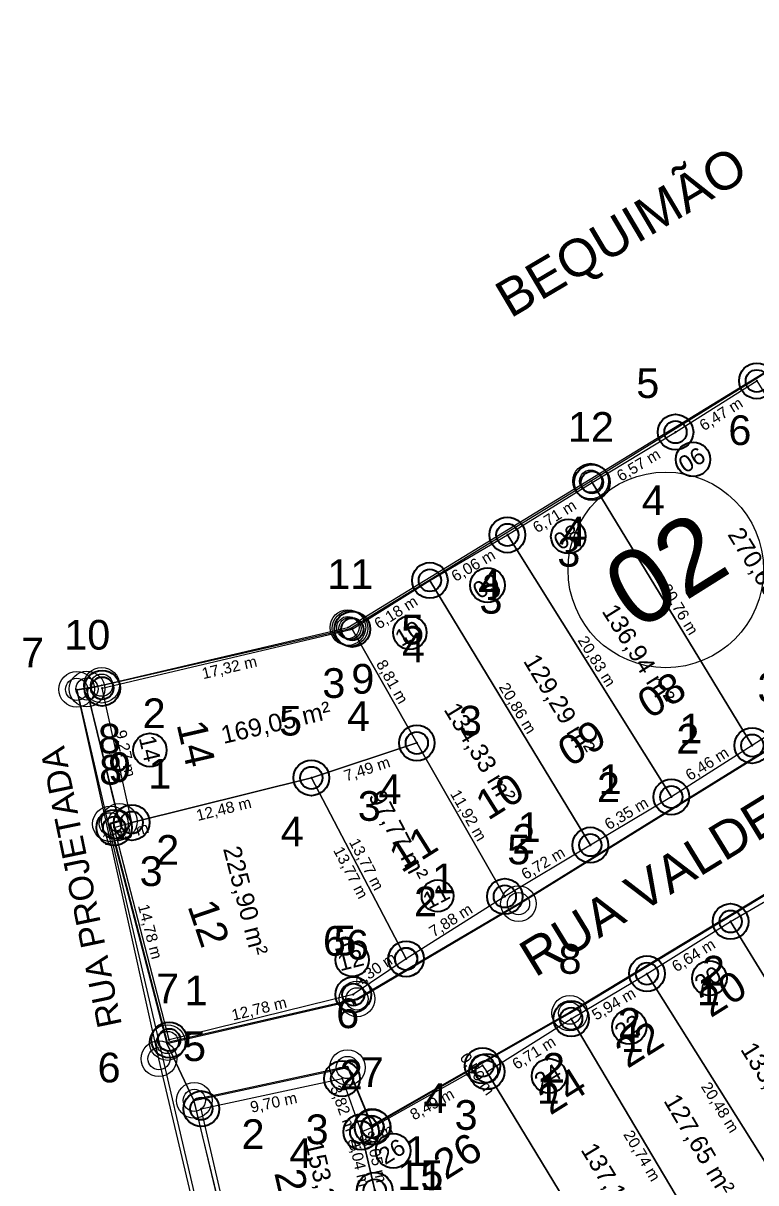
# Model space of a CAD drawing. Extents: x 583390 to 583754, y 9720820 to 9720967.
# Drawn here: x 583622.6 to 583672, y 9720883.9 to 9720962 of the extents above; entities that cross this region are included whole.
import ezdxf
from ezdxf.enums import TextEntityAlignment as Align

# ---------------------------------------------------------------- set-up
doc = ezdxf.new("R2010")
doc.units = 0
doc.header["$PDMODE"] = 32
doc.header["$PDSIZE"] = 1.5
doc.layers.get('0').update_dxf_attribs({"lineweight": 0})
for name, color, linetype in [('AREA_DOS_LOTES', 32, 'Continuous'), ('COTAS_DOS_LOTES', 41, 'Continuous'), ('NUMERO_DOS_LOTES', 158, 'Continuous'), ('PONTOS_VERTICES', 7, 'Continuous'), ('SIMBOLO_COORDX', 7, 'Continuous'), ('SIMBOLO_COORDY', 7, 'Continuous'), ('SIMBOLO_COTA', 7, 'Continuous'), ('SIMBOLO_DESCRICAO', 7, 'Continuous'), ('SIMBOLO_NOME', 7, 'Continuous')]:
    doc.layers.add(name, color=color, linetype=linetype)
for name, color, linetype, lineweight in [('LOTE', 4, 'Continuous', 0), ('ORTOFOTO BEQUIMAONICE LOBAO_0_59_436', 1, 'Continuous', 0), ('POLIGONAL', 5, 'Continuous', 0), ('QUADRA', 1, 'Continuous', 0), ('RUA PROJETADA', 8, 'Continuous', 0), ('RUA VALDECY AQUINO ARAGÃO', 8, 'Continuous', 0), ('TEXTO', 2, 'Continuous', 0)]:
    doc.layers.add(name, color=color, linetype=linetype, lineweight=lineweight)
doc.styles.add('SIMBOLO_ATRIBUTOS', font='arial.ttf')
doc.styles.get("Standard").update_dxf_attribs({"font": 'arial.ttf', "height": 1})

# ---------------------------------------------------------------- blocks, each defined once
blk = doc.blocks.new('MODELO PADRAO')
at = {"transparency": 33554687}
blk.add_circle((0, 0), 0.6, dxfattribs=at)
blk.add_point((0, 0), dxfattribs=at)
at = {"layer": 'SIMBOLO_COORDX', "transparency": 33554687, "style": 'SIMBOLO_ATRIBUTOS'}
blk.add_attdef('CoordX', text='', height=1, dxfattribs=at).set_placement((2.53, -3.797), align=Align.RIGHT)
at = {"layer": 'SIMBOLO_COORDY', "transparency": 33554687, "style": 'SIMBOLO_ATRIBUTOS'}
blk.add_attdef('CoordY', text='', height=1, dxfattribs=at).set_placement((2.53, -5.235), align=Align.RIGHT)
at = {"layer": 'SIMBOLO_COTA', "transparency": 33554687, "style": 'SIMBOLO_ATRIBUTOS'}
blk.add_attdef('CotaZ', text='', height=1, dxfattribs=at).set_placement((2.53, -2.358), align=Align.RIGHT)
at = {"layer": 'SIMBOLO_DESCRICAO', "transparency": 33554687, "style": 'SIMBOLO_ATRIBUTOS'}
blk.add_attdef('Descricao', (1.378, -0.413), '', height=1, dxfattribs=at)
at = {"layer": 'SIMBOLO_NOME', "transparency": 33554687, "style": 'SIMBOLO_ATRIBUTOS'}
blk.add_attdef('Nome', text='', height=1, dxfattribs=at).set_placement((0.009, 1.325), align=Align.CENTER)
blk = doc.blocks.new('MODELO PADRAO REURB')
at = {"transparency": 33554687}
blk.add_circle((0, 0), 0.6, dxfattribs=at)
blk.add_point((0, 0), dxfattribs=at)
at = {"layer": 'SIMBOLO_NOME', "transparency": 33554687, "style": 'SIMBOLO_ATRIBUTOS'}
blk.add_attdef('Nome', text='', height=1, dxfattribs=at).set_placement((0.0089, 1.3249), align=Align.CENTER)

msp = doc.modelspace()

# ---------------------------------------------------------------- linework, layer by layer
at = {"layer": 'LOTE'}
for points in [[(583672.062, 9720937.922), (583682.964, 9720920.239), (583677.189, 9720916.852), (583671.754, 9720913.356), (583660.954, 9720931.085), (583666.584, 9720934.472)], [(583672.062, 9720937.922), (583682.964, 9720920.239), (583677.189, 9720916.852), (583671.754, 9720913.356), (583660.954, 9720931.085), (583666.584, 9720934.472)], [(583660.954, 9720931.085), (583671.754, 9720913.356), (583666.301, 9720909.892), (583655.251, 9720927.548)], [(583660.954, 9720931.085), (583671.754, 9720913.356), (583666.301, 9720909.892), (583655.251, 9720927.548)], [(583655.251, 9720927.548), (583666.301, 9720909.892), (583660.842, 9720906.648), (583650.026, 9720924.481)], [(583655.251, 9720927.548), (583666.301, 9720909.892), (583660.842, 9720906.648), (583650.026, 9720924.481)], [(583644.796, 9720921.194), (583650.026, 9720924.481), (583660.842, 9720906.648), (583655.079, 9720903.188), (583649.146, 9720913.531)], [(583644.796, 9720921.194), (583650.026, 9720924.481), (583660.842, 9720906.648), (583655.079, 9720903.188), (583649.146, 9720913.531)], [(583627.942, 9720917.219), (583644.796, 9720921.194), (583649.146, 9720913.531), (583642.039, 9720911.178), (583629.932, 9720908.168)], [(583627.942, 9720917.219), (583644.796, 9720921.194), (583649.146, 9720913.531), (583642.039, 9720911.178), (583629.932, 9720908.168)], [(583649.146, 9720913.531), (583655.079, 9720903.188), (583648.422, 9720898.979), (583642.039, 9720911.178)], [(583649.146, 9720913.531), (583655.079, 9720903.188), (583648.422, 9720898.979), (583642.039, 9720911.178)], [(583628.748, 9720907.828), (583629.932, 9720908.168), (583642.039, 9720911.178), (583648.427, 9720898.982), (583644.865, 9720896.575), (583632.451, 9720893.524)], [(583628.748, 9720907.828), (583629.932, 9720908.168), (583642.039, 9720911.178), (583648.427, 9720898.982), (583644.865, 9720896.575), (583632.451, 9720893.524)], [(583670.294, 9720901.503), (583675.982, 9720904.807), (583686.417, 9720887.641), (583680.919, 9720884.209)], [(583670.294, 9720901.503), (583675.982, 9720904.807), (583686.417, 9720887.641), (583680.919, 9720884.209)], [(583664.657, 9720897.984), (583670.294, 9720901.503), (583680.919, 9720884.209), (583675.537, 9720880.629)], [(583664.657, 9720897.984), (583670.294, 9720901.503), (583680.919, 9720884.209), (583675.537, 9720880.629)], [(583659.55, 9720894.953), (583664.657, 9720897.984), (583675.537, 9720880.629), (583670.132, 9720877.109)], [(583659.55, 9720894.953), (583664.657, 9720897.984), (583675.537, 9720880.629), (583670.132, 9720877.109)], [(583653.866, 9720891.382), (583659.55, 9720894.953), (583670.132, 9720877.109), (583664.671, 9720873.596)], [(583653.866, 9720891.382), (583659.55, 9720894.953), (583670.132, 9720877.109), (583664.671, 9720873.596)], [(583651.865, 9720866.839), (583650.938, 9720870.605), (583649.262, 9720877.232), (583648.57, 9720880.065), (583648.571, 9720880.059), (583646.308, 9720883.391), (583646.313, 9720883.383), (583645.396, 9720887.324), (583646.165, 9720887.646), (583653.574, 9720891.792), (583653.866, 9720891.382), (583664.671, 9720873.596), (583658.911, 9720870.253)], [(583651.865, 9720866.839), (583650.938, 9720870.605), (583649.262, 9720877.232), (583648.571, 9720880.059), (583646.313, 9720883.383), (583645.396, 9720887.324), (583646.165, 9720887.646), (583653.574, 9720891.792), (583653.866, 9720891.382), (583664.671, 9720873.596), (583658.911, 9720870.253)], [(583637.895, 9720874.731), (583634.62, 9720888.883), (583644.104, 9720890.917), (583645.396, 9720887.325), (583646.313, 9720883.383), (583646.308, 9720883.391), (583648.571, 9720880.059), (583648.57, 9720880.065), (583649.262, 9720877.232)], [(583637.895, 9720874.731), (583634.62, 9720888.883), (583644.104, 9720890.917), (583645.396, 9720887.325), (583646.308, 9720883.391), (583648.57, 9720880.065), (583649.262, 9720877.232)]]:
    msp.add_lwpolyline(points, close=True, dxfattribs=at)
at = {"layer": 'NUMERO_DOS_LOTES', "color": 158, "transparency": 33554687}
for centre, radius in [((583667.765, 9720932.638), 1.164), ((583659.355, 9720927.449), 1.165), ((583653.911, 9720924.158), 1.165), ((583648.677, 9720920.965), 1.132), ((583631.156, 9720913.051), 1.128), ((583650.542, 9720903.229), 1.069), ((583644.789, 9720898.917), 1.126), ((583668.863, 9720897.683), 1.169), ((583663.471, 9720894.404), 1.162), ((583658.061, 9720891.096), 1.164), ((583647.555, 9720886.052), 1.17)]:
    msp.add_circle(centre, radius, dxfattribs=at)
at = {"layer": 'ORTOFOTO BEQUIMAONICE LOBAO_0_59_436'}
msp.add_lwpolyline([(583627.906, 9720917.422), (583644.5, 9720921.303), (583691, 9720949.758), (583704.394, 9720957.893), (583710.767, 9720962.023), (583722.129, 9720944.244), (583749.734, 9720898.815), (583648.183, 9720836.891), (583644.745, 9720837.353), (583631.763, 9720892.255), (583626.222, 9720917.14)], close=True, dxfattribs=at)
msp.add_lwpolyline([(583627.906, 9720917.422), (583644.5, 9720921.303), (583691, 9720949.758), (583704.394, 9720957.893), (583710.767, 9720962.023), (583722.129, 9720944.244), (583749.734, 9720898.815), (583648.183, 9720836.891), (583644.745, 9720837.353), (583631.763, 9720892.255), (583626.222, 9720917.14)], close=True, dxfattribs=at)
at = {"layer": 'POLIGONAL'}
msp.add_lwpolyline([(583627.906, 9720917.422), (583644.5, 9720921.303), (583691, 9720949.758), (583704.394, 9720957.893), (583710.767, 9720962.023), (583722.129, 9720944.244), (583749.734, 9720898.815), (583648.183, 9720836.891), (583644.745, 9720837.353), (583631.763, 9720892.255), (583626.222, 9720917.14)], close=True, dxfattribs=at)
at = {"layer": 'QUADRA'}
for points in [[(583632.334, 9720893.347), (583628.495, 9720908.079), (583629.096, 9720908.245), (583626.915, 9720917.169), (583644.643, 9720921.252), (583660.862, 9720931.17), (583683.816, 9720945.394), (583704.695, 9720958.076), (583710.762, 9720961.933), (583721.57, 9720944.418), (583721.473, 9720943.464), (583678.933, 9720916.914), (583655.997, 9720902.701), (583645.119, 9720896.287)], [(583632.334, 9720893.347), (583628.495, 9720908.079), (583629.096, 9720908.245), (583626.915, 9720917.169), (583644.643, 9720921.252), (583660.862, 9720931.17), (583683.816, 9720945.394), (583704.695, 9720958.076), (583710.762, 9720961.933), (583721.57, 9720944.418), (583721.473, 9720943.464), (583678.933, 9720916.914), (583655.997, 9720902.701), (583645.119, 9720896.287)], [(583726.593, 9720935.324), (583747.83, 9720900.438), (583646.397, 9720839.127), (583639.327, 9720867.695), (583634.145, 9720889.45), (583644.471, 9720891.666), (583646.122, 9720887.705), (583659.455, 9720895.326), (583681.554, 9720908.69), (583705.679, 9720923.427), (583725.718, 9720935.241)], [(583726.593, 9720935.324), (583747.83, 9720900.438), (583646.397, 9720839.127), (583639.327, 9720867.695), (583634.145, 9720889.45), (583644.471, 9720891.666), (583646.122, 9720887.705), (583659.455, 9720895.326), (583681.554, 9720908.69), (583705.679, 9720923.427), (583725.718, 9720935.241)]]:
    msp.add_lwpolyline(points, close=True, dxfattribs=at)
at = {"layer": 'RUA PROJETADA'}
msp.add_lwpolyline([(583626.854, 9720917.206), (583629.036, 9720908.28), (583628.434, 9720908.114), (583632.298, 9720893.287), (583634.085, 9720889.488), (583646.365, 9720839.048), (583644.661, 9720838.183), (583626.251, 9720917.119), (583626.854, 9720917.206)], dxfattribs=at)
at = {"layer": 'RUA VALDECY AQUINO ARAGÃO'}
msp.add_lwpolyline([(583725.702, 9720935.289), (583705.653, 9720923.47), (583693.59, 9720916.101), (583681.528, 9720908.733), (583659.429, 9720895.369), (583646.147, 9720887.777), (583644.501, 9720891.724), (583634.085, 9720889.488), (583632.298, 9720893.287), (583645.138, 9720896.24), (583656.023, 9720902.658), (583667.491, 9720909.764), (583678.959, 9720916.871), (583689.686, 9720923.566), (583721.521, 9720943.435), (583725.702, 9720935.289)], dxfattribs=at)
at = {"layer": 'TEXTO', "transparency": 33554687}
msp.add_circle((583665.927, 9720925.193), 6.591, dxfattribs=at)

# ---------------------------------------------------------------- block references
at = {"transparency": 33554687}
ref = msp.add_blockref('MODELO PADRAO', (583644.5, 9720921.303), dxfattribs=dict(at, xscale=2, yscale=2, zscale=2))
ref.add_attrib('Nome', '9', dxfattribs={"layer": 'SIMBOLO_NOME', "transparency": 33554687, "height": 2, "style": 'SIMBOLO_ATRIBUTOS'}).set_placement((583645.506, 9720918.852), align=Align.TOP_CENTER)
ref = msp.add_blockref('MODELO PADRAO', (583626.222, 9720917.14), dxfattribs=dict(at, xscale=2, yscale=2, zscale=2))
ref.add_attrib('Nome', '7', dxfattribs={"layer": 'SIMBOLO_NOME', "transparency": 33554687, "height": 2, "style": 'SIMBOLO_ATRIBUTOS'}).set_placement((583624.024, 9720918.621), align=Align.RIGHT)
ref = msp.add_blockref('MODELO PADRAO', (583627.906, 9720917.422), dxfattribs=dict(at, xscale=2, yscale=2, zscale=2))
ref.add_attrib('Nome', '8', dxfattribs={"layer": 'SIMBOLO_NOME', "transparency": 33554687, "height": 2, "style": 'SIMBOLO_ATRIBUTOS'}).set_placement((583628.427, 9720914.824), align=Align.TOP_CENTER)
ref = msp.add_blockref('MODELO PADRAO', (583631.763, 9720892.255), dxfattribs=dict(at, xscale=2, yscale=2, zscale=2))
ref.add_attrib('Nome', '6', dxfattribs={"layer": 'SIMBOLO_NOME', "transparency": 33554687, "height": 2, "style": 'SIMBOLO_ATRIBUTOS'}).set_placement((583629.181, 9720891.662), align=Align.MIDDLE_RIGHT)
at = {"layer": 'PONTOS_VERTICES', "transparency": 33554687}
ref = msp.add_blockref('MODELO PADRAO REURB', (583666.584, 9720934.472), dxfattribs=dict(at, xscale=2, yscale=2, zscale=2))
ref.add_attrib('Nome', '5', dxfattribs={"layer": 'SIMBOLO_NOME', "transparency": 33554687, "height": 2, "style": 'SIMBOLO_ATRIBUTOS'}).set_placement((583663.937, 9720938.772), align=Align.TOP_LEFT)
ref = msp.add_blockref('MODELO PADRAO REURB', (583672.062, 9720937.922), dxfattribs=dict(at, xscale=2, yscale=2, zscale=2))
ref.add_attrib('Nome', '6', dxfattribs={"layer": 'SIMBOLO_NOME', "transparency": 33554687, "height": 2, "style": 'SIMBOLO_ATRIBUTOS'}).set_placement((583670.92, 9720933.003), align=Align.BOTTOM_CENTER)
ref = msp.add_blockref('MODELO PADRAO REURB', (583672.062, 9720937.922), dxfattribs=dict(at, xscale=2, yscale=2, zscale=2))
ref.add_attrib('Nome', '3', dxfattribs={"layer": 'SIMBOLO_NOME', "transparency": 33554687, "height": 2, "style": 'SIMBOLO_ATRIBUTOS'}).set_placement((583676.979, 9720936.771), align=Align.MIDDLE_RIGHT)
ref = msp.add_blockref('MODELO PADRAO REURB', (583660.954, 9720931.085), dxfattribs=dict(at, xscale=2, yscale=2, zscale=2))
ref.add_attrib('Nome', '4', dxfattribs={"layer": 'SIMBOLO_NOME', "transparency": 33554687, "height": 2, "style": 'SIMBOLO_ATRIBUTOS'}).set_placement((583659.782, 9720926.173), align=Align.BOTTOM_CENTER)
ref = msp.add_blockref('MODELO PADRAO REURB', (583660.954, 9720931.085), dxfattribs=dict(at, xscale=2, yscale=2, zscale=2))
ref.add_attrib('Nome', '4', dxfattribs={"layer": 'SIMBOLO_NOME', "transparency": 33554687, "height": 2, "style": 'SIMBOLO_ATRIBUTOS'}).set_placement((583665.858, 9720929.88), align=Align.MIDDLE_RIGHT)
ref = msp.add_blockref('MODELO PADRAO REURB', (583655.251, 9720927.548), dxfattribs=dict(at, xscale=2, yscale=2, zscale=2))
ref.add_attrib('Nome', '4', dxfattribs={"layer": 'SIMBOLO_NOME', "transparency": 33554687, "height": 2, "style": 'SIMBOLO_ATRIBUTOS'}).set_placement((583654.048, 9720922.643), align=Align.BOTTOM_CENTER)
ref = msp.add_blockref('MODELO PADRAO REURB', (583655.251, 9720927.548), dxfattribs=dict(at, xscale=2, yscale=2, zscale=2))
ref.add_attrib('Nome', '3', dxfattribs={"layer": 'SIMBOLO_NOME', "transparency": 33554687, "height": 2, "style": 'SIMBOLO_ATRIBUTOS'}).set_placement((583660.17, 9720926.405), align=Align.MIDDLE_RIGHT)
ref = msp.add_blockref('MODELO PADRAO REURB', (583650.026, 9720924.481), dxfattribs=dict(at, xscale=2, yscale=2, zscale=2))
ref.add_attrib('Nome', '5', dxfattribs={"layer": 'SIMBOLO_NOME', "transparency": 33554687, "height": 2, "style": 'SIMBOLO_ATRIBUTOS'}).set_placement((583648.864, 9720919.567), align=Align.BOTTOM_CENTER)
ref = msp.add_blockref('MODELO PADRAO REURB', (583650.026, 9720924.481), dxfattribs=dict(at, xscale=2, yscale=2, zscale=2))
ref.add_attrib('Nome', '3', dxfattribs={"layer": 'SIMBOLO_NOME', "transparency": 33554687, "height": 2, "style": 'SIMBOLO_ATRIBUTOS'}).set_placement((583654.922, 9720923.244), align=Align.MIDDLE_RIGHT)
ref = msp.add_blockref('MODELO PADRAO REURB', (583644.796, 9720921.194), dxfattribs=dict(at, xscale=2, yscale=2, zscale=2))
ref.add_attrib('Nome', '3', (583642.776, 9720916.566), dxfattribs={"layer": 'SIMBOLO_NOME', "transparency": 33554687, "height": 2, "style": 'SIMBOLO_ATRIBUTOS'})
ref = msp.add_blockref('MODELO PADRAO REURB', (583644.796, 9720921.194), dxfattribs=dict(at, xscale=2, yscale=2, zscale=2))
ref.add_attrib('Nome', '4', dxfattribs={"layer": 'SIMBOLO_NOME', "transparency": 33554687, "height": 2, "style": 'SIMBOLO_ATRIBUTOS'}).set_placement((583649.693, 9720919.961), align=Align.MIDDLE_RIGHT)
ref = msp.add_blockref('MODELO PADRAO REURB', (583627.942, 9720917.219), dxfattribs=dict(at, xscale=2, yscale=2, zscale=2))
ref.add_attrib('Nome', '2', dxfattribs={"layer": 'SIMBOLO_NOME', "transparency": 33554687, "height": 2, "style": 'SIMBOLO_ATRIBUTOS'}).set_placement((583632.217, 9720914.53), align=Align.RIGHT)
ref = msp.add_blockref('MODELO PADRAO REURB', (583671.754, 9720913.356), dxfattribs=dict(at, xscale=2, yscale=2, zscale=2))
ref.add_attrib('Nome', '3', dxfattribs={"layer": 'SIMBOLO_NOME', "transparency": 33554687, "height": 2, "style": 'SIMBOLO_ATRIBUTOS'}).set_placement((583672.886, 9720918.278), align=Align.TOP_CENTER)
ref = msp.add_blockref('MODELO PADRAO REURB', (583642.039, 9720911.178), dxfattribs=dict(at, xscale=2, yscale=2, zscale=2))
ref.add_attrib('Nome', '5', dxfattribs={"layer": 'SIMBOLO_NOME', "transparency": 33554687, "height": 2, "style": 'SIMBOLO_ATRIBUTOS'}).set_placement((583640.635, 9720916.029), align=Align.TOP_CENTER)
ref = msp.add_blockref('MODELO PADRAO REURB', (583649.146, 9720913.531), dxfattribs=dict(at, xscale=2, yscale=2, zscale=2))
ref.add_attrib('Nome', '4', dxfattribs={"layer": 'SIMBOLO_NOME', "transparency": 33554687, "height": 2, "style": 'SIMBOLO_ATRIBUTOS'}).set_placement((583644.433, 9720915.345), align=Align.MIDDLE_LEFT)
ref = msp.add_blockref('MODELO PADRAO REURB', (583649.146, 9720913.531), dxfattribs=dict(at, xscale=2, yscale=2, zscale=2))
ref.add_attrib('Nome', '3', dxfattribs={"layer": 'SIMBOLO_NOME', "transparency": 33554687, "height": 2, "style": 'SIMBOLO_ATRIBUTOS'}).set_placement((583653.532, 9720916.033), align=Align.TOP_RIGHT)
ref = msp.add_blockref('MODELO PADRAO REURB', (583671.754, 9720913.356), dxfattribs=dict(at, xscale=2, yscale=2, zscale=2))
ref.add_attrib('Nome', '1', dxfattribs={"layer": 'SIMBOLO_NOME', "transparency": 33554687, "height": 2, "style": 'SIMBOLO_ATRIBUTOS'}).set_placement((583666.836, 9720914.502), align=Align.MIDDLE_LEFT)
ref = msp.add_blockref('MODELO PADRAO REURB', (583649.146, 9720913.531), dxfattribs=dict(at, xscale=2, yscale=2, zscale=2))
ref.add_attrib('Nome', '4', dxfattribs={"layer": 'SIMBOLO_NOME', "transparency": 33554687, "height": 2, "style": 'SIMBOLO_ATRIBUTOS'}).set_placement((583647.343, 9720908.814), align=Align.BOTTOM_CENTER)
ref = msp.add_blockref('MODELO PADRAO REURB', (583666.301, 9720909.892), dxfattribs=dict(at, xscale=2, yscale=2, zscale=2))
ref.add_attrib('Nome', '2', dxfattribs={"layer": 'SIMBOLO_NOME', "transparency": 33554687, "height": 2, "style": 'SIMBOLO_ATRIBUTOS'}).set_placement((583667.417, 9720914.817), align=Align.TOP_CENTER)
ref = msp.add_blockref('MODELO PADRAO REURB', (583629.932, 9720908.168), dxfattribs=dict(at, xscale=2, yscale=2, zscale=2))
ref.add_attrib('Nome', '1', dxfattribs={"layer": 'SIMBOLO_NOME', "transparency": 33554687, "height": 2, "style": 'SIMBOLO_ATRIBUTOS'}).set_placement((583632.595, 9720912.459), align=Align.TOP_RIGHT)
ref = msp.add_blockref('MODELO PADRAO REURB', (583642.039, 9720911.178), dxfattribs=dict(at, xscale=2, yscale=2, zscale=2))
ref.add_attrib('Nome', '4', (583639.969, 9720906.572), dxfattribs={"layer": 'SIMBOLO_NOME', "transparency": 33554687, "height": 2, "style": 'SIMBOLO_ATRIBUTOS'})
ref = msp.add_blockref('MODELO PADRAO REURB', (583642.039, 9720911.178), dxfattribs=dict(at, xscale=2, yscale=2, zscale=2))
ref.add_attrib('Nome', '3', dxfattribs={"layer": 'SIMBOLO_NOME', "transparency": 33554687, "height": 2, "style": 'SIMBOLO_ATRIBUTOS'}).set_placement((583646.72, 9720909.284), align=Align.MIDDLE_RIGHT)
ref = msp.add_blockref('MODELO PADRAO REURB', (583660.842, 9720906.648), dxfattribs=dict(at, xscale=2, yscale=2, zscale=2))
ref.add_attrib('Nome', '2', dxfattribs={"layer": 'SIMBOLO_NOME', "transparency": 33554687, "height": 2, "style": 'SIMBOLO_ATRIBUTOS'}).set_placement((583662.065, 9720911.547), align=Align.TOP_CENTER)
ref = msp.add_blockref('MODELO PADRAO REURB', (583666.301, 9720909.892), dxfattribs=dict(at, xscale=2, yscale=2, zscale=2))
ref.add_attrib('Nome', '1', dxfattribs={"layer": 'SIMBOLO_NOME', "transparency": 33554687, "height": 2, "style": 'SIMBOLO_ATRIBUTOS'}).set_placement((583661.393, 9720911.081), align=Align.MIDDLE_LEFT)
ref = msp.add_blockref('MODELO PADRAO REURB', (583628.748, 9720907.828), dxfattribs=dict(at, xscale=2, yscale=2, zscale=2))
ref.add_attrib('Nome', '2', dxfattribs={"layer": 'SIMBOLO_NOME', "transparency": 33554687, "height": 2, "style": 'SIMBOLO_ATRIBUTOS'}).set_placement((583633.133, 9720905.323), align=Align.RIGHT)
ref = msp.add_blockref('MODELO PADRAO REURB', (583629.932, 9720908.168), dxfattribs=dict(at, xscale=2, yscale=2, zscale=2))
ref.add_attrib('Nome', '3', dxfattribs={"layer": 'SIMBOLO_NOME', "transparency": 33554687, "height": 2, "style": 'SIMBOLO_ATRIBUTOS'}).set_placement((583631.239, 9720903.29), align=Align.BOTTOM_CENTER)
ref = msp.add_blockref('MODELO PADRAO REURB', (583660.842, 9720906.648), dxfattribs=dict(at, xscale=2, yscale=2, zscale=2))
ref.add_attrib('Nome', '1', dxfattribs={"layer": 'SIMBOLO_NOME', "transparency": 33554687, "height": 2, "style": 'SIMBOLO_ATRIBUTOS'}).set_placement((583655.94, 9720907.86), align=Align.MIDDLE_LEFT)
ref = msp.add_blockref('MODELO PADRAO REURB', (583655.079, 9720903.188), dxfattribs=dict(at, xscale=2, yscale=2, zscale=2))
ref.add_attrib('Nome', '2', dxfattribs={"layer": 'SIMBOLO_NOME', "transparency": 33554687, "height": 2, "style": 'SIMBOLO_ATRIBUTOS'}).set_placement((583656.351, 9720908.075), align=Align.TOP_CENTER)
ref = msp.add_blockref('MODELO PADRAO REURB', (583655.079, 9720903.188), dxfattribs=dict(at, xscale=2, yscale=2, zscale=2))
ref.add_attrib('Nome', '1', dxfattribs={"layer": 'SIMBOLO_NOME', "transparency": 33554687, "height": 2, "style": 'SIMBOLO_ATRIBUTOS'}).set_placement((583650.178, 9720904.403), align=Align.MIDDLE_LEFT)
ref = msp.add_blockref('MODELO PADRAO REURB', (583648.422, 9720898.979), dxfattribs=dict(at, xscale=2, yscale=2, zscale=2))
ref.add_attrib('Nome', '2', dxfattribs={"layer": 'SIMBOLO_NOME', "transparency": 33554687, "height": 2, "style": 'SIMBOLO_ATRIBUTOS'}).set_placement((583649.732, 9720903.856), align=Align.TOP_CENTER)
ref = msp.add_blockref('MODELO PADRAO REURB', (583670.294, 9720901.503), dxfattribs=dict(at, xscale=2, yscale=2, zscale=2))
ref.add_attrib('Nome', '2', dxfattribs={"layer": 'SIMBOLO_NOME', "transparency": 33554687, "height": 2, "style": 'SIMBOLO_ATRIBUTOS'}).set_placement((583669.138, 9720896.587), align=Align.BOTTOM_CENTER)
ref = msp.add_blockref('MODELO PADRAO REURB', (583670.294, 9720901.503), dxfattribs=dict(at, xscale=2, yscale=2, zscale=2))
ref.add_attrib('Nome', '1', dxfattribs={"layer": 'SIMBOLO_NOME', "transparency": 33554687, "height": 2, "style": 'SIMBOLO_ATRIBUTOS'}).set_placement((583675.191, 9720900.269), align=Align.MIDDLE_RIGHT)
ref = msp.add_blockref('MODELO PADRAO REURB', (583644.865, 9720896.575), dxfattribs=dict(at, xscale=2, yscale=2, zscale=2))
ref.add_attrib('Nome', '6', dxfattribs={"layer": 'SIMBOLO_NOME', "transparency": 33554687, "height": 2, "style": 'SIMBOLO_ATRIBUTOS'}).set_placement((583642.817, 9720901.191), align=Align.TOP_LEFT)
ref = msp.add_blockref('MODELO PADRAO REURB', (583648.427, 9720898.982), dxfattribs=dict(at, xscale=2, yscale=2, zscale=2))
ref.add_attrib('Nome', '5', dxfattribs={"layer": 'SIMBOLO_NOME', "transparency": 33554687, "height": 2, "style": 'SIMBOLO_ATRIBUTOS'}).set_placement((583643.53, 9720900.217), align=Align.MIDDLE_LEFT)
ref = msp.add_blockref('MODELO PADRAO REURB', (583664.657, 9720897.984), dxfattribs=dict(at, xscale=2, yscale=2, zscale=2))
ref.add_attrib('Nome', '2', dxfattribs={"layer": 'SIMBOLO_NOME', "transparency": 33554687, "height": 2, "style": 'SIMBOLO_ATRIBUTOS'}).set_placement((583663.469, 9720893.076), align=Align.BOTTOM_CENTER)
ref = msp.add_blockref('MODELO PADRAO REURB', (583664.657, 9720897.984), dxfattribs=dict(at, xscale=2, yscale=2, zscale=2))
ref.add_attrib('Nome', '1', dxfattribs={"layer": 'SIMBOLO_NOME', "transparency": 33554687, "height": 2, "style": 'SIMBOLO_ATRIBUTOS'}).set_placement((583669.578, 9720896.85), align=Align.MIDDLE_RIGHT)
ref = msp.add_blockref('MODELO PADRAO REURB', (583632.451, 9720893.524), dxfattribs=dict(at, xscale=2, yscale=2, zscale=2))
ref.add_attrib('Nome', '1', dxfattribs={"layer": 'SIMBOLO_NOME', "transparency": 33554687, "height": 2, "style": 'SIMBOLO_ATRIBUTOS'}).set_placement((583635.04, 9720897.86), align=Align.TOP_RIGHT)
ref = msp.add_blockref('MODELO PADRAO REURB', (583659.55, 9720894.953), dxfattribs=dict(at, xscale=2, yscale=2, zscale=2))
ref.add_attrib('Nome', '2', dxfattribs={"layer": 'SIMBOLO_NOME', "transparency": 33554687, "height": 2, "style": 'SIMBOLO_ATRIBUTOS'}).set_placement((583658.363, 9720890.044), align=Align.BOTTOM_CENTER)
ref = msp.add_blockref('MODELO PADRAO REURB', (583659.55, 9720894.953), dxfattribs=dict(at, xscale=2, yscale=2, zscale=2))
ref.add_attrib('Nome', '1', dxfattribs={"layer": 'SIMBOLO_NOME', "transparency": 33554687, "height": 2, "style": 'SIMBOLO_ATRIBUTOS'}).set_placement((583664.443, 9720893.703), align=Align.MIDDLE_RIGHT)
ref = msp.add_blockref('MODELO PADRAO REURB', (583653.866, 9720891.382), dxfattribs=dict(at, xscale=2, yscale=2, zscale=2))
ref.add_attrib('Nome', '4', (583649.647, 9720888.606), dxfattribs={"layer": 'SIMBOLO_NOME', "transparency": 33554687, "height": 2, "style": 'SIMBOLO_ATRIBUTOS'})
ref = msp.add_blockref('MODELO PADRAO REURB', (583653.574, 9720891.792), dxfattribs=dict(at, xscale=2, yscale=2, zscale=2))
ref.add_attrib('Nome', '3', dxfattribs={"layer": 'SIMBOLO_NOME', "transparency": 33554687, "height": 2, "style": 'SIMBOLO_ATRIBUTOS'}).set_placement((583652.466, 9720886.865), align=Align.BOTTOM_CENTER)
ref = msp.add_blockref('MODELO PADRAO REURB', (583653.866, 9720891.382), dxfattribs=dict(at, xscale=2, yscale=2, zscale=2))
ref.add_attrib('Nome', '1', dxfattribs={"layer": 'SIMBOLO_NOME', "transparency": 33554687, "height": 2, "style": 'SIMBOLO_ATRIBUTOS'}).set_placement((583658.78, 9720890.221), align=Align.MIDDLE_RIGHT)
ref = msp.add_blockref('MODELO PADRAO REURB', (583644.104, 9720890.917), dxfattribs=dict(at, xscale=2, yscale=2, zscale=2))
ref.add_attrib('Nome', '3', (583641.651, 9720886.502), dxfattribs={"layer": 'SIMBOLO_NOME', "transparency": 33554687, "height": 2, "style": 'SIMBOLO_ATRIBUTOS'})
ref = msp.add_blockref('MODELO PADRAO REURB', (583646.165, 9720887.646), dxfattribs=dict(at, xscale=2, yscale=2, zscale=2))
ref.add_attrib('Nome', '2', dxfattribs={"layer": 'SIMBOLO_NOME', "transparency": 33554687, "height": 2, "style": 'SIMBOLO_ATRIBUTOS'}).set_placement((583643.952, 9720892.185), align=Align.TOP_LEFT)
ref = msp.add_blockref('MODELO PADRAO REURB', (583634.62, 9720888.883), dxfattribs=dict(at, xscale=2, yscale=2, zscale=2))
ref.add_attrib('Nome', '2', dxfattribs={"layer": 'SIMBOLO_NOME', "transparency": 33554687, "height": 2, "style": 'SIMBOLO_ATRIBUTOS'}).set_placement((583638.882, 9720886.175), align=Align.RIGHT)
ref = msp.add_blockref('MODELO PADRAO REURB', (583645.396, 9720887.325), dxfattribs=dict(at, xscale=2, yscale=2, zscale=2))
ref.add_attrib('Nome', '4', dxfattribs={"layer": 'SIMBOLO_NOME', "transparency": 33554687, "height": 2, "style": 'SIMBOLO_ATRIBUTOS'}).set_placement((583640.552, 9720885.897), align=Align.MIDDLE_LEFT)
ref = msp.add_blockref('MODELO PADRAO REURB', (583645.396, 9720887.324), dxfattribs=dict(at, xscale=2, yscale=2, zscale=2))
ref.add_attrib('Nome', '1', dxfattribs={"layer": 'SIMBOLO_NOME', "transparency": 33554687, "height": 2, "style": 'SIMBOLO_ATRIBUTOS'}).set_placement((583649.893, 9720885.026), align=Align.RIGHT)
ref = msp.add_blockref('MODELO PADRAO REURB', (583646.308, 9720883.391), dxfattribs=dict(at, xscale=2, yscale=2, zscale=2))
ref.add_attrib('Nome', '5', dxfattribs={"layer": 'SIMBOLO_NOME', "transparency": 33554687, "height": 2, "style": 'SIMBOLO_ATRIBUTOS'}).set_placement((583650.934, 9720885.415), align=Align.TOP_RIGHT)
ref = msp.add_blockref('MODELO PADRAO REURB', (583646.313, 9720883.383), dxfattribs=dict(at, xscale=2, yscale=2, zscale=2))
ref.add_attrib('Nome', '11', dxfattribs={"layer": 'SIMBOLO_NOME', "transparency": 33554687, "height": 2, "style": 'SIMBOLO_ATRIBUTOS'}).set_placement((583650.939, 9720885.409), align=Align.TOP_RIGHT)
at = {"layer": 'TEXTO', "transparency": 33554687}
ref = msp.add_blockref('MODELO PADRAO', (583660.862, 9720931.17), dxfattribs=dict(at, xscale=2, yscale=2, zscale=2))
ref.add_attrib('Nome', '12', dxfattribs={"layer": 'SIMBOLO_NOME', "transparency": 33554687, "height": 2, "style": 'SIMBOLO_ATRIBUTOS'}).set_placement((583660.88, 9720933.82), align=Align.CENTER)
ref = msp.add_blockref('MODELO PADRAO', (583644.643, 9720921.252), dxfattribs=dict(at, xscale=2, yscale=2, zscale=2))
ref.add_attrib('Nome', '11', dxfattribs={"layer": 'SIMBOLO_NOME', "transparency": 33554687, "height": 2, "style": 'SIMBOLO_ATRIBUTOS'}).set_placement((583644.66, 9720923.902), align=Align.CENTER)
ref = msp.add_blockref('MODELO PADRAO', (583626.915, 9720917.169), dxfattribs=dict(at, xscale=2, yscale=2, zscale=2))
ref.add_attrib('Nome', '10', dxfattribs={"layer": 'SIMBOLO_NOME', "transparency": 33554687, "height": 2, "style": 'SIMBOLO_ATRIBUTOS'}).set_placement((583626.932, 9720919.819), align=Align.CENTER)
ref = msp.add_blockref('MODELO PADRAO', (583629.096, 9720908.245), dxfattribs=dict(at, xscale=2, yscale=2, zscale=2))
ref.add_attrib('Nome', '9', dxfattribs={"layer": 'SIMBOLO_NOME', "transparency": 33554687, "height": 2, "style": 'SIMBOLO_ATRIBUTOS'}).set_placement((583629.114, 9720910.895), align=Align.CENTER)
ref = msp.add_blockref('MODELO PADRAO', (583628.495, 9720908.079), dxfattribs=dict(at, xscale=2, yscale=2, zscale=2))
ref.add_attrib('Nome', '8', dxfattribs={"layer": 'SIMBOLO_NOME', "transparency": 33554687, "height": 2, "style": 'SIMBOLO_ATRIBUTOS'}).set_placement((583628.513, 9720910.728), align=Align.CENTER)
ref = msp.add_blockref('MODELO PADRAO', (583655.997, 9720902.701), dxfattribs=dict(at, xscale=2, yscale=2, zscale=2))
ref.add_attrib('Nome', '5', dxfattribs={"layer": 'SIMBOLO_NOME', "transparency": 33554687, "height": 2, "style": 'SIMBOLO_ATRIBUTOS'}).set_placement((583656.015, 9720905.35), align=Align.CENTER)
ref = msp.add_blockref('MODELO PADRAO', (583645.119, 9720896.287), dxfattribs=dict(at, xscale=2, yscale=2, zscale=2))
ref.add_attrib('Nome', '6', dxfattribs={"layer": 'SIMBOLO_NOME', "transparency": 33554687, "height": 2, "style": 'SIMBOLO_ATRIBUTOS'}).set_placement((583645.137, 9720898.937), align=Align.CENTER)
ref = msp.add_blockref('MODELO PADRAO', (583659.455, 9720895.326), dxfattribs=dict(at, xscale=2, yscale=2, zscale=2))
ref.add_attrib('Nome', '8', dxfattribs={"layer": 'SIMBOLO_NOME', "transparency": 33554687, "height": 2, "style": 'SIMBOLO_ATRIBUTOS'}).set_placement((583659.472, 9720897.976), align=Align.CENTER)
ref = msp.add_blockref('MODELO PADRAO', (583632.334, 9720893.347), dxfattribs=dict(at, xscale=2, yscale=2, zscale=2))
ref.add_attrib('Nome', '7', dxfattribs={"layer": 'SIMBOLO_NOME', "transparency": 33554687, "height": 2, "style": 'SIMBOLO_ATRIBUTOS'}).set_placement((583632.352, 9720895.996), align=Align.CENTER)
ref = msp.add_blockref('MODELO PADRAO', (583644.471, 9720891.666), dxfattribs=dict(at, xscale=2, yscale=2, zscale=2))
ref.add_attrib('Nome', '6', dxfattribs={"layer": 'SIMBOLO_NOME', "transparency": 33554687, "height": 2, "style": 'SIMBOLO_ATRIBUTOS'}).set_placement((583644.489, 9720894.316), align=Align.CENTER)
ref = msp.add_blockref('MODELO PADRAO', (583634.145, 9720889.45), dxfattribs=dict(at, xscale=2, yscale=2, zscale=2))
ref.add_attrib('Nome', '5', dxfattribs={"layer": 'SIMBOLO_NOME', "transparency": 33554687, "height": 2, "style": 'SIMBOLO_ATRIBUTOS'}).set_placement((583634.163, 9720892.1), align=Align.CENTER)
ref = msp.add_blockref('MODELO PADRAO', (583646.122, 9720887.705), dxfattribs=dict(at, xscale=2, yscale=2, zscale=2))
ref.add_attrib('Nome', '7', dxfattribs={"layer": 'SIMBOLO_NOME', "transparency": 33554687, "height": 2, "style": 'SIMBOLO_ATRIBUTOS'}).set_placement((583646.14, 9720890.355), align=Align.CENTER)

# ---------------------------------------------------------------- texts
at = {"layer": 'AREA_DOS_LOTES', "color": 32, "transparency": 33554687}
for s, rotation, p in [('270,68 m²', 301.655, (583672.548, 9720924.681)), ('136,94 m²', 302.04, (583664.09, 9720919.529)), ('129,29 m²', 301.23722, (583658.756, 9720916.142)), ('169,05 m²', 13.28222, (583639.646, 9720914.909)), ('134,33 m²', 301.23722, (583653.398, 9720912.87)), ('97,77 m²', 297.61917, (583647.909, 9720907.308)), ('225,90 m²', 284.51306, (583637.609, 9720902.906)), ('133,61 m²', 302.08361, (583673.434, 9720890.01)), ('127,65 m²', 300.68194, (583668.188, 9720886.49)), ('153,29 m²', 283.03306, (583643.048, 9720883.022)), ('137,15 m²', 301.27833, (583662.631, 9720883.211))]:
    msp.add_text(s, height=1.2, rotation=rotation, dxfattribs=at).set_placement(p, align=Align.MIDDLE_CENTER)
at = {"layer": 'COTAS_DOS_LOTES', "color": 41, "transparency": 33554687}
for s, rotation, p in [('6,47 m', 32.21556, (583669.847, 9720935.375)), ('6,57 m', 31.03083, (583664.278, 9720931.946)), ('6,71 m', 31.8075, (583658.618, 9720928.489)), ('6,06 m', 30.40611, (583653.135, 9720925.176)), ('20,76 m', 301.34944, (583666.546, 9720922.339)), ('6,18 m', 32.15167, (583647.934, 9720922.015)), ('20,83 m', 302.04, (583660.966, 9720918.841)), ('17,32 m', 13.28222, (583636.597, 9720918.259)), ('8,81 m', 299.58222, (583647.166, 9720917.474)), ('20,86 m', 301.23722, (583655.626, 9720915.682)), ('9,27 m', 282.40333, (583629.157, 9720912.742)), ('6,46 m', 32.42167, (583668.907, 9720911.815)), ('7,49 m', 18.31361, (583645.903, 9720911.43)), ('11,92 m', 299.84028, (583652.307, 9720908.471)), ('12,48 m', 13.965, (583636.221, 9720908.727)), ('6,35 m', 30.72528, (583663.457, 9720908.464)), ('1,23 m', 16.02556, (583629.616, 9720907.062)), ('13,77 m', 297.61917, (583645.43, 9720905.184)), ('13,77 m', 297.64278, (583644.37, 9720904.626)), ('6,72 m', 30.98111, (583657.846, 9720905.111)), ('14,78 m', 284.51306, (583630.817, 9720900.733)), ('7,88 m', 32.30139, (583651.631, 9720901.274)), ('6,64 m', 31.97833, (583667.992, 9720898.916)), ('4,30 m', 34.0525, (583646.52, 9720897.965)), ('5,94 m', 30.68694, (583662.603, 9720895.631)), ('12,78 m', 13.80778, (583638.605, 9720895.268)), ('6,71 m', 32.13139, (583657.231, 9720892.345)), ('0,50 m', 305.41583, (583652.928, 9720891.019)), ('3,82 m', 289.78806, (583643.833, 9720888.789)), ('20,48 m', 302.08361, (583669.275, 9720888.783)), ('9,70 m', 12.1025, (583639.572, 9720888.948)), ('8,49 m', 29.23278, (583650.35, 9720888.871)), ('0,83 m', 22.76556, (583646.159, 9720886.587)), ('20,74 m', 300.68194, (583664.003, 9720885.532)), ('4,04 m', 283.05528, (583644.904, 9720885.131)), ('4,05 m', 283.10194, (583646.073, 9720885.406))]:
    msp.add_text(s, height=0.75, rotation=rotation, dxfattribs=at).set_placement(p, align=Align.CENTER)
at = {"layer": 'NUMERO_DOS_LOTES', "color": 158, "transparency": 33554687}
for s, rotation, p in [('06', 31.655, (583667.973, 9720932.123)), ('08', 32.04, (583659.566, 9720926.935)), ('09', 31.23722, (583654.106, 9720923.636)), ('10', 31.23722, (583648.857, 9720920.435)), ('14', 283.28222, (583630.601, 9720913.022)), ('11', 27.61917, (583650.708, 9720902.698)), ('12', 14.51306, (583644.825, 9720898.361)), ('20', 32.08361, (583669.063, 9720897.162)), ('22', 30.68194, (583663.67, 9720893.886)), ('24', 31.27833, (583658.256, 9720890.575)), ('26', 31.27833, (583647.75, 9720885.53))]:
    msp.add_text(s, height=1.125, rotation=rotation, dxfattribs=at).set_placement(p, align=Align.CENTER)
at = {"layer": 'TEXTO'}
for s, height, rotation, p in [('BEQUIMÃO', 2.5, 30.61861, (583663.553, 9720946.898)), ('BEQUIMÃO', 2.5, 30.61861, (583663.553, 9720946.898)), ('02', 5, 32.13083, (583667.215, 9720923.053)), ('RUA VALDECY AQUINO ARAGÃO', 2.5, 31.48162, (583680.691, 9720912.137)), ('08', 2, 32.13083, (583666.164, 9720915.927)), ('14', 2, 282.95194, (583633.293, 9720913.28)), ('09', 2, 32.13083, (583660.792, 9720912.688)), ('RUA PROJETADA', 1.64316, 101.71796, (583627.319, 9720903.969)), ('RUA PROJETADA', 1.64316, 101.71796, (583627.319, 9720903.969)), ('10', 2, 32.13083, (583655.26, 9720909.094)), ('11', 2, 32.13083, (583649.425, 9720905.557)), ('12', 2, 288.84596, (583634.175, 9720901.076)), ('20', 2, 32.13083, (583670.267, 9720895.804)), ('22', 2, 32.13083, (583664.66, 9720892.387)), ('24', 2, 32.13083, (583659.455, 9720889.237)), ('26', 2, 32.13083, (583652.41, 9720884.87)), ('28', 2, 282.87153, (583639.874, 9720883.06))]:
    msp.add_text(s, height=height, rotation=rotation, dxfattribs=at).set_placement(p, align=Align.CENTER)

doc.saveas('drawing.dxf')
